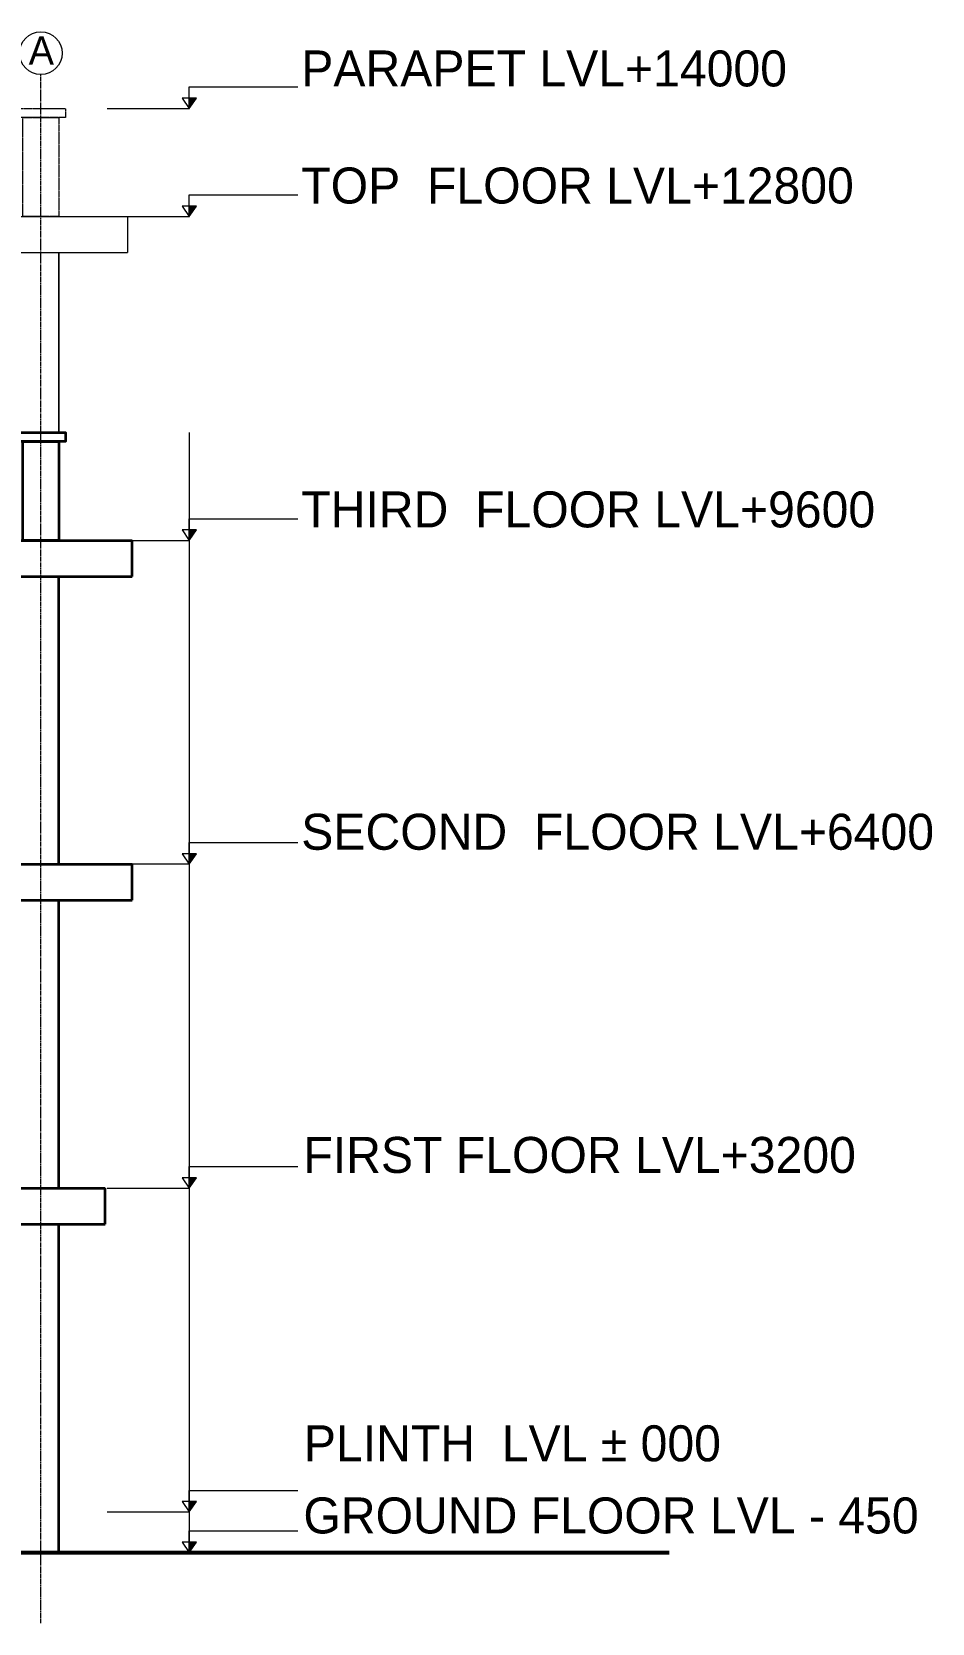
# Model space of a CAD drawing. Header units: inches. Extents: x -3071 to 2014935, y -37057 to 549694.
# Drawn here: x 1476159 to 1486163, y 28399 to 46087 of the extents above; entities that cross this region are included whole.
import ezdxf

# ---------------------------------------------------------------- set-up
doc = ezdxf.new("R2010")
doc.units = ezdxf.units.IN
doc.header["$MEASUREMENT"] = 0
doc.linetypes.add('ACAD_ISO08W100', pattern=[36, 24, -3, 6, -3])
doc.linetypes.add('DASHED', pattern=[0.75, 0.5, -0.25])
for name, color, linetype, lineweight in [('A .8 boundary line', 10, 'Continuous', 53), ('A 0.05 hatch', 252, 'Continuous', 5), ('A 0.13 far back elevation', 57, 'Continuous', 13), ('A 0.13 Text', 6, 'Continuous', 13), ('A 0.13 window elevation', 253, 'Continuous', 13), ('A 0.35 front line elevation', 112, 'Continuous', 35), ('A 0.9 RAILING', 100, 'Continuous', 9), ('cen', 50, 'ACAD_ISO08W100', 5), ('Grid Tag', 6, 'Continuous', 20)]:
    doc.layers.add(name, color=color, linetype=linetype, lineweight=lineweight)
doc.styles.add('CG', font='GOTHIC.TTF', dxfattribs={"height": 40})
doc.styles.get("Standard").update_dxf_attribs({"font": 'GOTHIC.TTF'})

# ---------------------------------------------------------------- blocks, each defined once
blk = doc.blocks.new('grid')
at = {"layer": 'Grid Tag', "linetype": 'Continuous', "ltscale": 30}
blk.add_circle((51, 48), 264, dxfattribs=at)
blk.add_attdef('GRID', (-143, -93), '', height=200)
blk = doc.blocks.new('ARROW')
at = {"layer": 'A 0.05 hatch'}
blk.add_hatch(color=256, dxfattribs=at).paths.add_polyline_path([(68954, 264593), (68874, 264593), (68954, 264478)])
for p, q in [((68954, 264718), (67749, 264718)), ((68954, 264478), (68954, 264718)), ((68954, 264478), (68874, 264593)), ((69034, 264593), (68954, 264478))]:
    blk.add_line(p, q)
at = {"elevation": 0}
blk.add_lwpolyline([(68874, 264593), (69034, 264593)], dxfattribs=at)

msp = doc.modelspace()

# ---------------------------------------------------------------- linework, layer by layer
at = {"layer": 'A .8 boundary line'}
msp.add_line((1456636.61, 29184.38), (1483239.07, 29184.38), dxfattribs=at)
at = {"layer": 'A 0.13 far back elevation', "ltscale": 20}
for p, q in [((1467779.28, 44034.38), (1477222.33, 44034.38)), ((1477222.33, 44034.38), (1477222.33, 43634.38)), ((1467779.28, 43634.38), (1477222.33, 43634.38)), ((1476459.38, 41634.38), (1476459.38, 43634.38)), ((1476459.38, 43634.38), (1476459.38, 41634.38))]:
    msp.add_line(p, q, dxfattribs=at)
at = {"layer": 'A 0.13 window elevation', "linetype": 'DASHED', "ltscale": 0.005}
for points in [[(1475984.38, 45234.38), (1476534.38, 45234.38), (1476534.38, 45134.38), (1475984.38, 45134.38)], [(1476059.38, 45134.38), (1476459.38, 45134.38), (1476459.38, 44034.38), (1476059.38, 44034.38)]]:
    msp.add_lwpolyline(points, close=True, dxfattribs=at)
at = {"layer": 'A 0.35 front line elevation'}
for p, q in [((1462684.38, 40434.38), (1477274.38, 40434.38)), ((1477274.38, 40034.38), (1477274.38, 40434.38)), ((1462684.38, 40034.38), (1477274.38, 40034.38)), ((1476459.38, 36834.38), (1476459.38, 40034.38)), ((1458544.39, 36834.38), (1477274.38, 36834.38)), ((1477274.38, 36434.38), (1477274.38, 36834.38)), ((1458544.39, 36434.38), (1477274.38, 36434.38)), ((1476459.38, 33234.38), (1476459.38, 36434.38)), ((1471859.38, 33234.38), (1476974.38, 33234.38)), ((1476974.38, 32834.38), (1476974.38, 33234.38)), ((1471859.38, 32834.38), (1476974.38, 32834.38)), ((1476459.38, 29184.38), (1476459.38, 32834.38))]:
    msp.add_line(p, q, dxfattribs=at)
for points in [[(1475984.38, 41634.38), (1476534.38, 41634.38), (1476534.38, 41534.38), (1475984.38, 41534.38)], [(1476059.38, 41534.38), (1476459.38, 41534.38), (1476459.38, 40434.38), (1476059.38, 40434.38)]]:
    msp.add_lwpolyline(points, close=True, dxfattribs=at)
at = {"layer": 'A 0.9 RAILING', "ltscale": 20}
for p, q in [((1476994.65, 45234.38), (1477909.57, 45234.38)), ((1476994.65, 44034.38), (1477909.57, 44034.38)), ((1477909.57, 29184.38), (1477909.57, 41634.38)), ((1476994.65, 40434.38), (1477909.57, 40434.38)), ((1477909.57, 36834.38), (1476994.65, 36834.38)), ((1476994.65, 33234.38), (1477909.57, 33234.38)), ((1476994.65, 29634.38), (1477909.57, 29634.38))]:
    msp.add_line(p, q, dxfattribs=at)
at = {"layer": 'cen', "ltscale": 2}
msp.add_line((1476259.38, 28398.63), (1476259.38, 45612.13), dxfattribs=at)

# ---------------------------------------------------------------- block references
ref = msp.add_blockref('grid', (1476213.15, 45806.32), dxfattribs=dict(xscale=0.8987445155798923, yscale=0.8987445155798923, zscale=0.8987445155798923))
ref.add_attrib('GRID', 'A', (1476124.62, 45722.53), dxfattribs={"height": 314.56})
at = {"layer": 'A 0.05 hatch', "xscale": -1}
for p in [(1546863.19, -219243.56), (1546863.19, -220443.56), (1546863.19, -224043.56), (1546863.19, -227643.56), (1546863.19, -231243.56), (1546863.19, -234843.56), (1546863.19, -235293.56)]:
    msp.add_blockref('ARROW', p, dxfattribs=at)

# ---------------------------------------------------------------- texts
at = {"layer": 'A 0.13 Text', "char_height": 400, "width": 7513.9825, "attachment_point": 7, "style": 'CG'}
for s, insert in [('PARAPET LVL+14000', (1479153.08, 45473.96)), ('TOP  FLOOR LVL+12800', (1479153.08, 44172.74)), ('THIRD  FLOOR LVL+9600', (1479153.08, 40572.74)), ('SECOND  FLOOR LVL+6400', (1479153.08, 36989.65)), ('FIRST FLOOR LVL+3200', (1479176.68, 33397.74)), ('PLINTH  LVL %%P 000', (1479181.75, 30192.02)), ('GROUND FLOOR LVL - 450', (1479176.68, 29390.23))]:
    msp.add_mtext(s, dxfattribs=dict(at, insert=insert))

doc.saveas('drawing.dxf')
